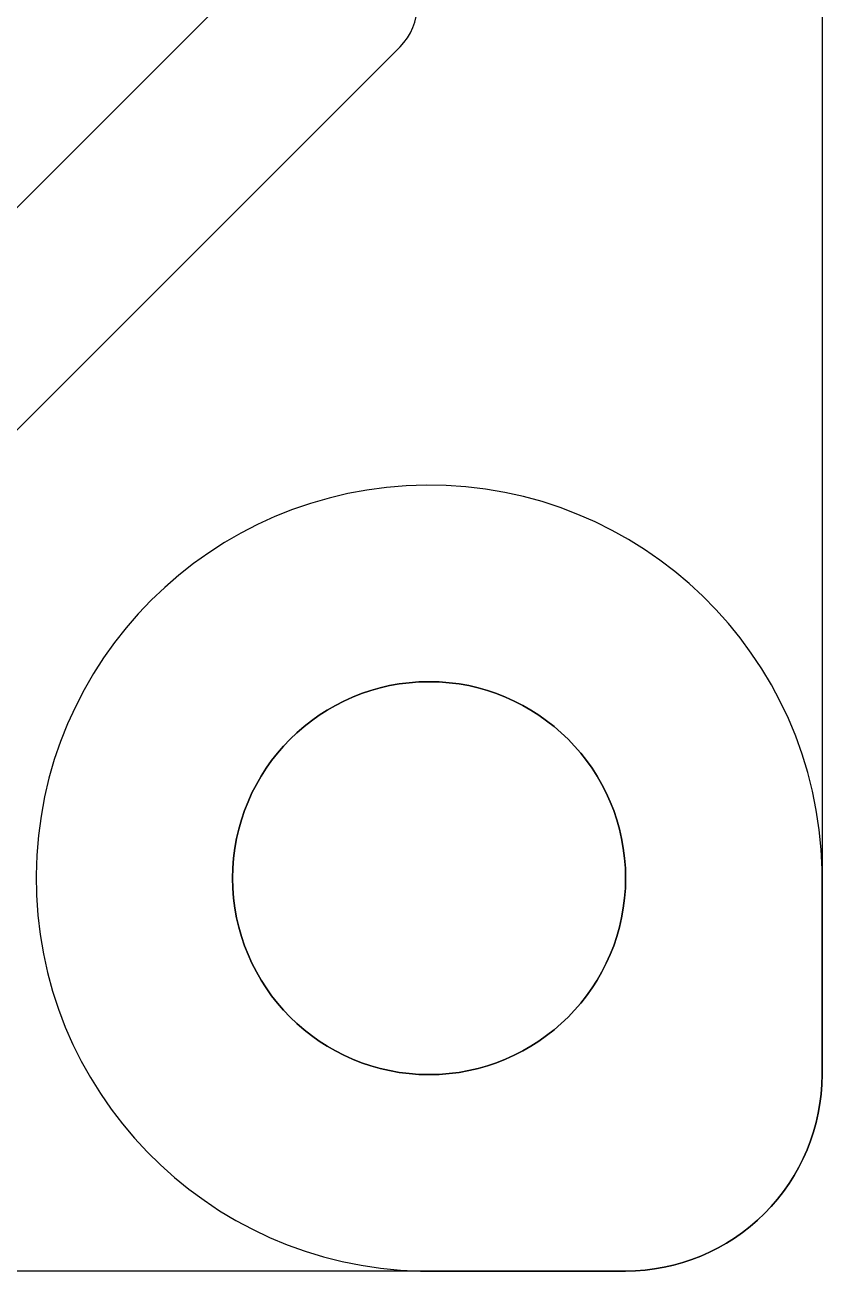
# Model space of a CAD drawing. Extents: x -38 to 99, y -101 to 35.
# Drawn here: x 12.64 to 16.7, y -16 to -9.66 of the extents above; entities that cross this region are included whole.
import ezdxf

# ---------------------------------------------------------------- set-up
doc = ezdxf.new("R2010")
doc.units = 0
for name, color, linetype in [('DEFAULT', 7, 'CONTINUOUS'), ('HOLES', 7, 'CONTINUOUS'), ('TRACES', 108, 'CONTINUOUS')]:
    doc.layers.add(name, color=color, linetype=linetype)

msp = doc.modelspace()

# ---------------------------------------------------------------- linework, layer by layer
at = {"layer": 'DEFAULT'}
msp.add_lwpolyline([(-33, -12), (-33, -15, -0.414214), (-34, -16), (-37, -16, -0.414214), (-38, -15), (-38, 22.4257, -0.414214), (-37, 23.4257), (15.7, 23.4257, -0.414214), (16.7, 22.4257), (16.7, 19, -0.414214), (15.7, 18), (11, 18, 0.414214), (10, 17), (10, 12, 0.414214), (11, 11), (15.7, 11, -0.414214), (16.7, 10), (16.7, -15, -0.414214), (15.7, -16), (-13, -16, -0.414214), (-14, -15), (-14, -12, 0.414214), (-15, -11), (-32, -11, 0.414214)], format="xyb", close=True, dxfattribs=at)
msp.add_circle((14.7, -14), 1, dxfattribs=at)
at = {"layer": 'HOLES', "extrusion": (0, 0, -1)}
msp.add_circle((-14.7, -14), 1, dxfattribs=at)
at = {"layer": 'TRACES'}
msp.add_lwpolyline([(-8.6571, -14.9663), (9.2298, -14.9663, 0.198912), (9.4419, -14.8784), (14.5521, -9.7682, 0.198912), (14.64, -9.5561), (14.64, -7.54, -0.332369), (14.855, -7.2523, 0.332369), (15.07, -6.9646), (15.07, -4.8, 0.414214), (14.27, -4), (14.13, -4, 0.414214), (13.33, -4.8), (13.33, -6.94, 0.37077), (13.585, -7.2366, -0.37077), (13.84, -7.5332), (13.84, -9.2247, -0.198912), (13.7521, -9.4368), (9.1105, -14.0784, -0.198912), (8.8984, -14.1663), (-8.3257, -14.1663, -0.198912)], format="xyb", dxfattribs=at)
msp.add_lwpolyline([(14.6556, -15.9998), (15.7, -16, 0.414214), (16.7, -15), (16.6998, -13.9556, 2.340243)], format="xyb", close=True, dxfattribs=at)

doc.saveas('drawing.dxf')
